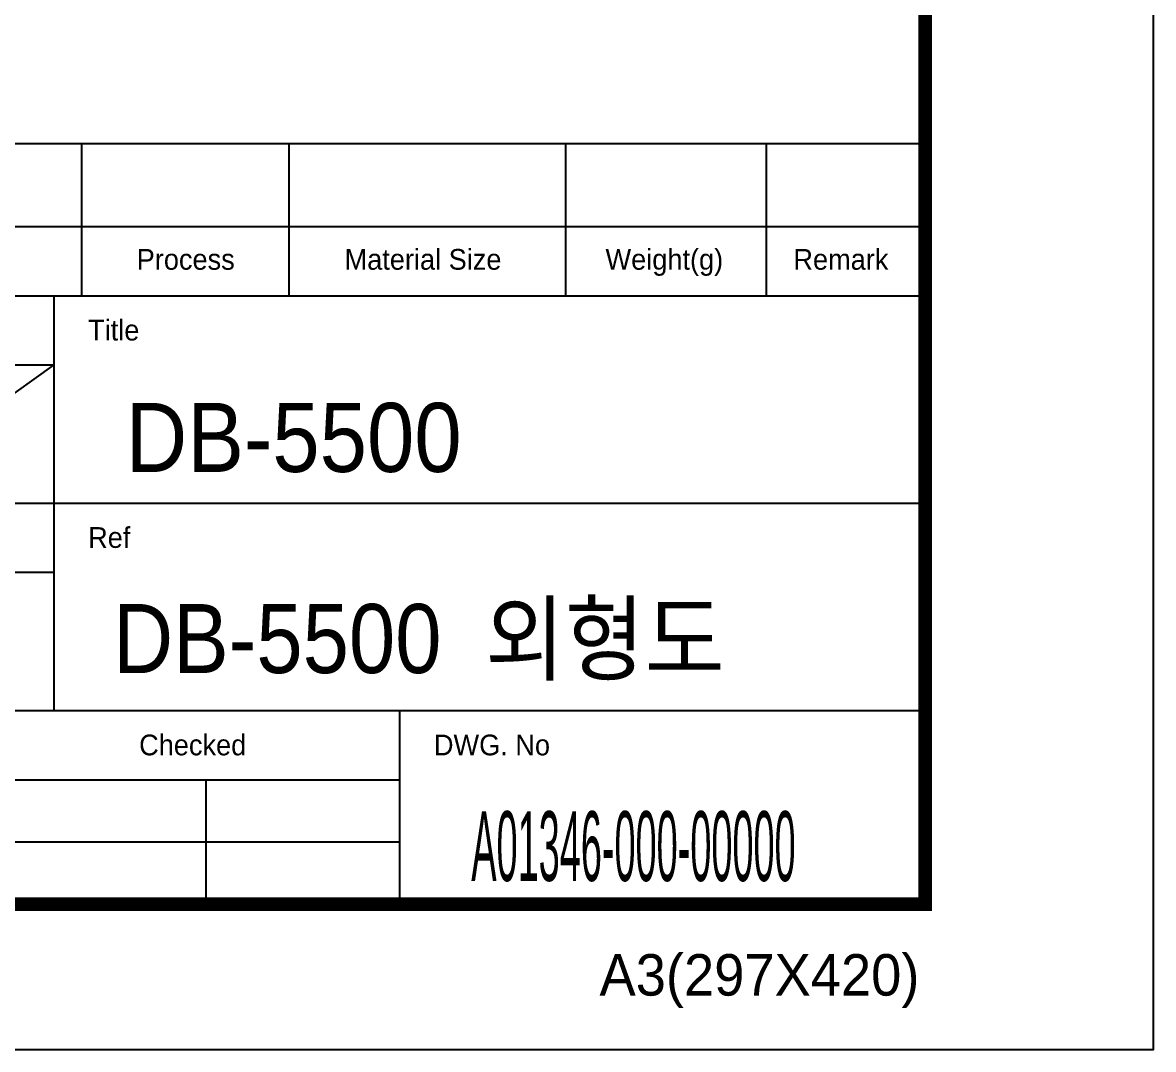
# Model space of a CAD drawing. Header units: millimetres. Extents: x 28 to 2974, y 8 to 3716.
# Drawn here: x 1909.7 to 2363.5, y 8.4 to 420.6 of the extents above; entities that cross this region are included whole.
import ezdxf

# ---------------------------------------------------------------- set-up
doc = ezdxf.new("R2010")
doc.units = ezdxf.units.MM
doc.layers.add('1', color=7, linetype='CONTINUOUS')
doc.layers.add('1LINE', color=7, linetype='CONTINUOUS')
doc.styles.add('hangul2', font='')
doc.styles.get('hangul2').set_extended_font_data('Gulim')

msp = doc.modelspace()

# ---------------------------------------------------------------- linework, layer by layer
at = {"layer": '1LINE', "color": 3}
for p, q in [((1294.96, 372.01), (2271.88, 372.01)), ((1933.29, 372.01), (1933.29, 310.96)), ((2016.55, 372.01), (2016.55, 310.96)), ((2127.56, 372.01), (2127.56, 310.96)), ((2208.05, 372.01), (2208.05, 310.96)), ((1294.96, 338.71), (2271.88, 338.71)), ((1294.96, 310.96), (2271.88, 310.96)), ((1922.19, 310.96), (1922.19, 144.43)), ((1294.96, 283.2), (1922.19, 283.2)), ((1922.19, 283.2), (1844.48, 227.7)), ((1294.96, 227.7), (2271.88, 227.7)), ((1294.96, 199.94), (1922.19, 199.94)), ((1294.96, 144.43), (2271.88, 144.43)), ((2060.95, 144.43), (2060.95, 66.72)), ((1750.11, 116.68), (2060.95, 116.68)), ((1983.24, 116.68), (1983.24, 66.72)), ((1750.11, 91.7), (2060.95, 91.7))]:
    msp.add_line(p, q, dxfattribs=at)
at = {"layer": '1LINE', "color": 4}
msp.add_lwpolyline([(32.17, 8.44), (2363.47, 8.44), (2363.47, 1657), (32.17, 1657)], close=True, dxfattribs=at)
at = {"layer": '1LINE', "color": 4, "const_width": 5.55}
msp.add_lwpolyline([(123.76, 66.72), (2271.88, 66.72), (2271.88, 1598.72), (123.76, 1598.72)], close=True, dxfattribs=at)

# ---------------------------------------------------------------- texts
at = {"layer": '1', "color": 7, "linetype": 'Continuous', "attachment_point": 7, "line_spacing_factor": 0.903614, "style": 'hangul2'}
for s, insert, char_height in [('{\\W0.942;DB-5500}', (1951.07, 239.83), 27.717), ('{\\W0.921;DB-5500\\Fsimplex|c129; \\fGulim|b0|i0|c129|p50;외형도}', (1945.98, 156.51), 27.717), ('{\\W0.415;A01346-000-00000}', (2089.74, 75.65), 28)]:
    msp.add_mtext(s, dxfattribs=dict(at, insert=insert, char_height=char_height))
at = {"layer": '1LINE', "style": 'hangul2'}
msp.add_text('A3(297X420)', height=16.6521, dxfattribs=at).set_placement((2141.2, 30.03))
at = {"layer": '1LINE', "color": 4, "attachment_point": 1, "style": 'hangul2'}
for s, insert, char_height, width in [('Process', (1955.46, 329.72), 8.326, 46.0836), ('Material Size', (2038.89, 329.72), 8.3261, 87.5292), ('Weight(g)', (2143.61, 329.72), 8.326, 59.3124), ('Remark', (2219, 329.72), 8.326, 44.799), ('Title', (1935.97, 301.32), 8.326, 36.2031), ('Ref', (1935.97, 218.06), 8.326, 36.2031), ('Checked', (1956.44, 134.8), 8.326, 9.4832), ('DWG. No', (2074.74, 134.8), 8.326, 58.8226)]:
    msp.add_mtext(s, dxfattribs=dict(at, insert=insert, char_height=char_height, width=width))

doc.saveas('drawing.dxf')
